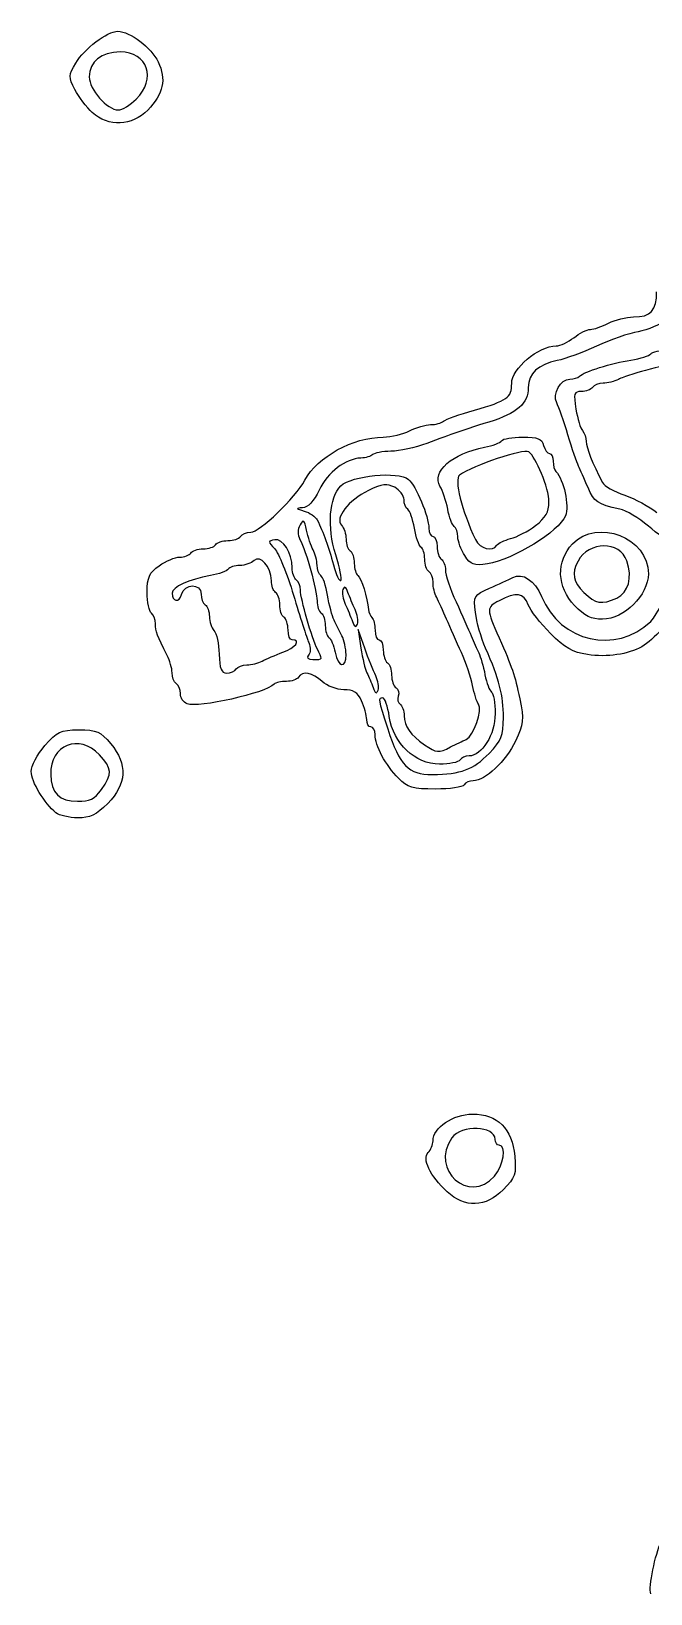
# Model space of a CAD drawing. Extents: x 177 to 584, y 158 to 1022.
# Drawn here: x 339.7 to 360.4, y 794.9 to 847.1 of the extents above; entities that cross this region are included whole.
import ezdxf

# ---------------------------------------------------------------- set-up
doc = ezdxf.new("R2010")
doc.units = 0
doc.layers.add('Top', color=7, linetype='CONTINUOUS')

msp = doc.modelspace()

# ---------------------------------------------------------------- linework, layer by layer
at = {"layer": 'Top', "color": 7}
for points in [[(341.784039, 844.376611)], [(343.253749, 844.829581)], [(360.361419, 830.558511)], [(355.302189, 829.919551)], [(354.229489, 829.570361)], [(350.566189, 827.769041)], [(357.898889, 827.900361)], [(350.260739, 826.269681)], [(351.252379, 825.555011)], [(353.756789, 823.175801)], [(342.086939, 821.757241)], [(340.569129, 820.979191)], [(355.217519, 808.83301)], [(353.638539, 808.31302)]]:
    msp.add_lwpolyline(points, close=True, dxfattribs=at)
for points in [[(359.305149, 828.151811), (359.305149, 828.152211)], [(350.887639, 826.475381), (350.670619, 827.098091), (350.759619, 826.480711)], [(349.430309, 826.139871), (349.430519, 826.139911)], [(346.593739, 825.783891), (346.593739, 825.783481)]]:
    msp.add_lwpolyline(points, dxfattribs=at)
for points in [[(341.231139, 846.029411), (341.511929, 846.510181), (342.282999, 847.094291), (342.635789, 847.093461)], [(342.635789, 847.093461), (343.039939, 847.092521), (343.757219, 846.549311), (343.984979, 846.071681)], [(341.202439, 845.145991), (340.986969, 845.562671), (340.988639, 845.614201), (341.231139, 846.029411)], [(342.714739, 846.402081), (342.079479, 846.402081), (341.681249, 846.081161), (341.681249, 845.569221)], [(343.253749, 844.829581), (343.936449, 845.512291), (343.631459, 846.402081), (342.714739, 846.402081)], [(343.984979, 846.071681), (344.263199, 845.488251), (344.158769, 845.008241), (343.634189, 844.459311)], [(341.681249, 845.569221), (341.681249, 845.145281), (342.278099, 844.464761), (342.649909, 844.464761)], [(341.784029, 844.376561), (341.590009, 844.556381), (341.328289, 844.902621), (341.202439, 845.145991)], [(343.634189, 844.459311), (343.123399, 843.924821), (342.310699, 843.888471), (341.784039, 844.376611)], [(342.649909, 844.464761), (342.781369, 844.464761), (343.053099, 844.628931), (343.253749, 844.829581)], [(359.865889, 837.545781), (360.440849, 837.545781), (360.638839, 837.762161), (360.638839, 838.390511)], [(359.028699, 837.339061), (359.246699, 837.452761), (359.623439, 837.545781), (359.865889, 837.545781)], [(357.871249, 836.853881), (358.061519, 837.002721), (358.310599, 837.126261), (358.424759, 837.128421)], [(358.424759, 837.128421), (358.538929, 837.130421), (358.810699, 837.225321), (359.028699, 837.339061)], [(360.024259, 837.053541), (359.715879, 837.002841), (359.089949, 836.786471), (358.633289, 836.572751)], [(360.988219, 837.467311), (360.766429, 837.290451), (360.332639, 837.104261), (360.024259, 837.053541)], [(355.795549, 835.324531), (355.795549, 835.825881), (356.679069, 836.572611), (357.281249, 836.580201)], [(357.281249, 836.580201), (357.415479, 836.582201), (357.680969, 836.705051), (357.871249, 836.853881)], [(358.633289, 836.572751), (358.176639, 836.359031), (357.585069, 836.141131), (357.318689, 836.088511)], [(357.318689, 836.088511), (356.684739, 835.963301), (356.350029, 835.653891), (356.350029, 835.193101)], [(358.058789, 835.564871), (358.211239, 835.717331), (359.137189, 836.008491), (359.776119, 836.104881)], [(359.776119, 836.104881), (360.100519, 836.153781), (360.399979, 836.248951), (360.441589, 836.316281)], [(360.441589, 836.316281), (360.483189, 836.383581), (360.771359, 836.438691), (361.081939, 836.438691)], [(357.299779, 834.674391), (357.149539, 834.971801), (357.427429, 835.470071), (357.743539, 835.470071)], [(357.743539, 835.470071), (357.864759, 835.470071), (358.006629, 835.512771), (358.058789, 835.564871)], [(359.361159, 835.456591), (359.228999, 835.387891), (358.999159, 835.331691), (358.850399, 835.331691)], [(360.995579, 835.951191), (359.814179, 835.639851), (359.573759, 835.567091), (359.361159, 835.456591)], [(354.550129, 834.433131), (355.651119, 834.745571), (355.795549, 834.848941), (355.795549, 835.324531)], [(356.350029, 835.193101), (356.350029, 834.654101), (355.978079, 834.326281), (355.035419, 834.034461)], [(358.128119, 835.054931), (357.875079, 835.054931), (357.856799, 834.996931), (357.942959, 834.466821)], [(358.494399, 835.193311), (358.447399, 835.117211), (358.282539, 835.054931), (358.128119, 835.054931)], [(358.850399, 835.331691), (358.701639, 835.331691), (358.541439, 835.269391), (358.494399, 835.193311)], [(353.519199, 834.062891), (353.591499, 834.126091), (354.055419, 834.292741), (354.550129, 834.433131)], [(357.674989, 833.601951), (357.535909, 834.058601), (357.367069, 834.541201), (357.299779, 834.674391)], [(357.942959, 834.466821), (357.995559, 834.143361), (358.094419, 833.819551), (358.162699, 833.747241)], [(352.386459, 833.741191), (352.604459, 833.854881), (352.918929, 833.947911), (353.085279, 833.947911)], [(353.085279, 833.947911), (353.251629, 833.947911), (353.446899, 833.999611), (353.519199, 834.062891)], [(355.035419, 834.034461), (354.578759, 833.893091), (354.080599, 833.731551), (353.928379, 833.675481)], [(348.881939, 832.090391), (349.300049, 832.872791), (350.488159, 833.525371), (351.505769, 833.531541)], [(351.505769, 833.531541), (351.772149, 833.533541), (352.168459, 833.627541), (352.386459, 833.741191)], [(353.928379, 833.675481), (353.776159, 833.619381), (353.340259, 833.459921), (352.959719, 833.321041)], [(354.888729, 833.194471), (355.161079, 833.245571), (355.418039, 833.342581), (355.459739, 833.410061)], [(355.459739, 833.410061), (355.501439, 833.477561), (355.817949, 833.532761), (356.163069, 833.532761)], [(356.163069, 833.532761), (356.674189, 833.532761), (356.803989, 833.481461), (356.862939, 833.256001)], [(358.026529, 832.564101), (357.972229, 832.678261), (357.814079, 833.145291), (357.674989, 833.601951)], [(358.162699, 833.747241), (358.230999, 833.674941), (358.286829, 833.513261), (358.286829, 833.387961)], [(358.286829, 833.387961), (358.286829, 833.187221), (358.496449, 832.651971), (358.826259, 832.010581)], [(351.149549, 832.944701), (351.092349, 832.887601), (350.915729, 832.836371), (350.757169, 832.830801)], [(351.760719, 833.058511), (351.481819, 833.052511), (351.206789, 833.001811), (351.149549, 832.944701)], [(352.959719, 833.321041), (352.579179, 833.182171), (352.039629, 833.064031), (351.760719, 833.058511)], [(353.400489, 831.889711), (353.104389, 832.363841), (353.824009, 832.994731), (354.888729, 833.194471)], [(356.367819, 833.037121), (356.185909, 833.149541), (354.508219, 832.585721), (354.052879, 832.259141)], [(357.041419, 831.368921), (357.041419, 831.812971), (356.606739, 832.889451), (356.367819, 833.037121)], [(356.862939, 833.256001), (356.902739, 833.103781), (356.990319, 832.979241), (357.057559, 832.979241)], [(357.057559, 832.979241), (357.124759, 832.979241), (357.179799, 832.865071), (357.179799, 832.725541)], [(350.757169, 832.830801), (350.244799, 832.812801), (349.645449, 832.353911), (349.361839, 831.762421)], [(350.091569, 831.902401), (350.437489, 832.248321), (352.006619, 832.399681), (352.345039, 832.119771)], [(357.179799, 832.725541), (357.179799, 832.586011), (357.222499, 832.429171), (357.274599, 832.377011)], [(357.274599, 832.377011), (357.536509, 832.115101), (357.725059, 831.234511), (357.590099, 830.903541)], [(358.346829, 831.846161), (358.224929, 832.126861), (358.080789, 832.449931), (358.026529, 832.564101)], [(347.078119, 830.350031), (347.370479, 830.350031), (348.570739, 831.508071), (348.881939, 832.090391)], [(349.918649, 829.597831), (349.622629, 830.538961), (349.695189, 831.506021), (350.091569, 831.902401)], [(351.886769, 831.853321), (351.629269, 831.990821), (351.477169, 831.972061), (351.007489, 831.744851)], [(352.198119, 831.441841), (352.198119, 831.576711), (352.058009, 831.761871), (351.886769, 831.853321)], [(352.345039, 832.119771), (352.597789, 831.910721), (353.028909, 830.880561), (353.028909, 830.485661)], [(353.657329, 831.126621), (353.605429, 831.403211), (353.489859, 831.746601), (353.400489, 831.889711)], [(354.052879, 832.259141), (353.863919, 832.123611), (354.125079, 831.070591), (354.586509, 830.107851)], [(359.414259, 831.124901), (358.642569, 831.295781), (358.562269, 831.350041), (358.346829, 831.846161)], [(358.826259, 832.010581), (358.884959, 831.896411), (359.219979, 831.705981), (359.570749, 831.587401)], [(349.361839, 831.762421), (349.181439, 831.386171), (348.988729, 831.179561), (348.808319, 831.168991)], [(351.007489, 831.744851), (350.344979, 831.424351), (349.875839, 830.818011), (350.109539, 830.584311)], [(352.324459, 831.118551), (352.254959, 831.161551), (352.198119, 831.306981), (352.198119, 831.441841)], [(356.591679, 830.575411), (356.937179, 830.838311), (357.041419, 831.022221), (357.041419, 831.368921)], [(359.570749, 831.587401), (359.921509, 831.468811), (360.402609, 831.210971), (360.639859, 831.014431)], [(348.808319, 831.168991), (348.574809, 831.155291), (348.583579, 831.138191), (348.864419, 831.059631)], [(348.943719, 830.417251), (348.869019, 830.766561), (348.834979, 830.794051), (348.723619, 830.595051)], [(348.864419, 831.059631), (349.047489, 831.008431), (349.242649, 830.874501), (349.298119, 830.762071)], [(349.298119, 830.762071), (349.499349, 830.354141), (349.680649, 829.853491), (349.840529, 829.264161)], [(352.544069, 830.488401), (352.492769, 830.792041), (352.393949, 831.075611), (352.324459, 831.118551)], [(353.874369, 830.547891), (353.806869, 830.589591), (353.709219, 830.850021), (353.657329, 831.126621)], [(357.590099, 830.903541), (357.374699, 830.375321), (355.854789, 829.438291), (354.988769, 829.299811)], [(357.828439, 829.961891), (358.664719, 830.834781), (360.362579, 830.167671), (360.362579, 828.966211)], [(360.361419, 830.558521), (360.041969, 830.825411), (359.615749, 831.080281), (359.414259, 831.124901)], [(346.731669, 830.211651), (346.778669, 830.287751), (346.934609, 830.350031), (347.078119, 830.350031)], [(348.723619, 830.595051), (348.641219, 830.447901), (348.640519, 830.267061), (348.721619, 830.112671)], [(349.162119, 829.763781), (349.090619, 829.895941), (348.992329, 830.190001), (348.943719, 830.417251)], [(350.109539, 830.584311), (350.192739, 830.501111), (350.260799, 830.293501), (350.260799, 830.122941)], [(352.763679, 829.858251), (352.694179, 829.901151), (352.595369, 830.184761), (352.544069, 830.488401)], [(353.028909, 830.485661), (353.028909, 830.334981), (353.091209, 830.211701), (353.167289, 830.211701)], [(353.997059, 830.198601), (353.997059, 830.349011), (353.941859, 830.506191), (353.874369, 830.547891)], [(355.760089, 830.137891), (355.970109, 830.190291), (356.344329, 830.387191), (356.591679, 830.575411)], [(361.032929, 830.075331), (360.983029, 830.074331), (360.680869, 830.291621), (360.361419, 830.558511)], [(345.071109, 829.658131), (345.118109, 829.734231), (345.304959, 829.796511), (345.486249, 829.796511)], [(345.486249, 829.796511), (345.667539, 829.796511), (345.854349, 829.858811), (345.901389, 829.934891)], [(345.901389, 829.934891), (345.948389, 830.010991), (346.135239, 830.073271), (346.316529, 830.073271)], [(346.316529, 830.073271), (346.497819, 830.073271), (346.684629, 830.135571), (346.731669, 830.211651)], [(347.877189, 830.101051), (347.651149, 830.056751), (347.651149, 830.040551), (347.877189, 829.795661)], [(348.461859, 829.166141), (348.461859, 829.656541), (348.150409, 830.154561), (347.877189, 830.101051)], [(347.877189, 829.795661), (348.008489, 829.653411), (348.291409, 828.957131), (348.505899, 828.248371)], [(348.721619, 830.112671), (348.928849, 829.718321), (349.292079, 828.410711), (349.292079, 828.059031)], [(349.292139, 829.253031), (349.292139, 829.401781), (349.233639, 829.631631), (349.162119, 829.763781)], [(350.260799, 830.122941), (350.260799, 829.952381), (350.323099, 829.774351), (350.399179, 829.727311)], [(350.399179, 829.727311), (350.475279, 829.680311), (350.537559, 829.493461), (350.537559, 829.312171)], [(352.890019, 829.450551), (352.890019, 829.631841), (352.833219, 829.815301), (352.763679, 829.858251)], [(353.167289, 830.211701), (353.243389, 830.211701), (353.305669, 830.059701), (353.305669, 829.873921)], [(353.305669, 829.873921), (353.305669, 829.688141), (353.367969, 829.497651), (353.444049, 829.450611)], [(354.229519, 829.570361), (354.101669, 829.765491), (353.997059, 830.048201), (353.997059, 830.198601)], [(354.586509, 830.107851), (354.735329, 829.797331), (355.157939, 829.686141), (355.302189, 829.919551)], [(355.302189, 829.919551), (355.343989, 829.987251), (355.550079, 830.085481), (355.760089, 830.137891)], [(357.898839, 827.900361), (357.302819, 828.515301), (357.273189, 829.382381), (357.828439, 829.961891)], [(359.645179, 829.394881), (359.410239, 830.068841), (358.375429, 830.064021), (358.013249, 829.386881)], [(343.618119, 828.342271), (343.618119, 828.852251), (343.681319, 828.992381), (344.020029, 829.233571)], [(344.020029, 829.233571), (344.241069, 829.390971), (344.548749, 829.519751), (344.703759, 829.519751)], [(344.703759, 829.519751), (344.858759, 829.519751), (345.024069, 829.582051), (345.071109, 829.658131)], [(346.712609, 829.242981), (346.542049, 829.242981), (346.368379, 829.187781), (346.326669, 829.120291)], [(347.188249, 829.408521), (347.097249, 829.317521), (346.883169, 829.242981), (346.712609, 829.242981)], [(347.765559, 828.732221), (347.758559, 829.190301), (347.395619, 829.615891), (347.188249, 829.408521)], [(349.418479, 828.904471), (349.348979, 828.947371), (349.292139, 829.104271), (349.292139, 829.253031)], [(349.840529, 829.264161), (349.930329, 828.933291), (350.039519, 828.698361), (350.083259, 828.742101)], [(350.083259, 828.742101), (350.126959, 828.785801), (350.052959, 829.170921), (349.918649, 829.597831)], [(350.537559, 829.312171), (350.537559, 829.130881), (350.591759, 828.949041), (350.658069, 828.908081)], [(353.028399, 829.035411), (352.952299, 829.082411), (352.890019, 829.269261), (352.890019, 829.450551)], [(353.444049, 829.450611), (353.520149, 829.403611), (353.582429, 829.240361), (353.582429, 829.087931)], [(354.988769, 829.299811), (354.528739, 829.226211), (354.432489, 829.260511), (354.229489, 829.570361)], [(358.013249, 829.386881), (357.792529, 828.974461), (357.843409, 828.704761), (358.211349, 828.336811)], [(359.305149, 828.152211), (359.698529, 828.331451), (359.838089, 828.841501), (359.645179, 829.394881)], [(345.730389, 828.904161), (345.015569, 828.775821), (344.448849, 828.516571), (344.448849, 828.317901)], [(346.326669, 829.120291), (346.284969, 829.052791), (346.016639, 828.955551), (345.730389, 828.904161)], [(347.908349, 828.343511), (347.832249, 828.390511), (347.767989, 828.565471), (347.765559, 828.732221)], [(348.600239, 828.758651), (348.524139, 828.805651), (348.461859, 828.989061), (348.461859, 829.166141)], [(348.738619, 828.420431), (348.738619, 828.559411), (348.676319, 828.711611), (348.600239, 828.758651)], [(349.643159, 828.244321), (349.589059, 828.564461), (349.487969, 828.861531), (349.418479, 828.904471)], [(350.658069, 828.908081), (350.768599, 828.839781), (350.980779, 828.155071), (351.012249, 827.765161)], [(353.166779, 828.679421), (353.166779, 828.828181), (353.104479, 828.988371), (353.028399, 829.035411)], [(353.289819, 828.168661), (353.222119, 828.300821), (353.166779, 828.530661), (353.166779, 828.679421)], [(353.582429, 829.087931), (353.582429, 828.935491), (353.743129, 828.456561), (353.939539, 828.023651)], [(355.053619, 828.479321), (355.348049, 828.607731), (355.697909, 828.770351), (355.831099, 828.840711)], [(355.831099, 828.840711), (356.157629, 829.013191), (356.571949, 828.740911), (356.792189, 828.209031)], [(360.362579, 828.966211), (360.362579, 828.256001), (359.546969, 827.444451), (358.832949, 827.444201)], [(360.440469, 827.373121), (360.654469, 827.577731), (361.054229, 828.419421), (361.059339, 828.676191)], [(343.756499, 827.651621), (343.680399, 827.698621), (343.618119, 828.009451), (343.618119, 828.342271)], [(344.448849, 828.317901), (344.448849, 828.024061), (344.691839, 827.991871), (344.766109, 828.275901)], [(344.766109, 828.275901), (344.862809, 828.645711), (345.417509, 828.651341), (345.417509, 828.282901)], [(345.417509, 828.282901), (345.417509, 828.135171), (345.479809, 827.975821), (345.555889, 827.928781)], [(348.046729, 827.928371), (348.046729, 828.109661), (347.984429, 828.296471), (347.908349, 828.343511)], [(348.505899, 828.248371), (348.720389, 827.539611), (348.949089, 826.827241), (349.014119, 826.665331)], [(349.304909, 826.442671), (349.119899, 826.796591), (348.738619, 828.128191), (348.738619, 828.420431)], [(349.862769, 827.414771), (349.796069, 827.550891), (349.697249, 827.924191), (349.643159, 828.244321)], [(350.159419, 828.433611), (350.121419, 828.330971), (350.154419, 828.113021), (350.232219, 827.949281)], [(350.326429, 828.343511), (350.258029, 828.536981), (350.207769, 828.564111), (350.159419, 828.433611)], [(350.566189, 827.769041), (350.488189, 827.932781), (350.380249, 828.191291), (350.326429, 828.343511)], [(353.622149, 827.444041), (353.507039, 827.710421), (353.357489, 828.036501), (353.289819, 828.168661)], [(354.584769, 827.672001), (354.520369, 828.227771), (354.535169, 828.253201), (355.053619, 828.479321)], [(356.349659, 827.927991), (356.198399, 828.325821), (355.950009, 828.361041), (355.378759, 828.065631)], [(356.792189, 828.209031), (357.426689, 826.676781), (359.270309, 826.254361), (360.440469, 827.373121)], [(358.211349, 828.336811), (358.588459, 827.959711), (358.803649, 827.923311), (359.305149, 828.151811)], [(343.894879, 827.295631), (343.894879, 827.444391), (343.832579, 827.604581), (343.756499, 827.651621)], [(345.555889, 827.928781), (345.631989, 827.881781), (345.694269, 827.703711), (345.694269, 827.533151)], [(348.185109, 827.513231), (348.109009, 827.560231), (348.046729, 827.747081), (348.046729, 827.928371)], [(349.292079, 828.059031), (349.292079, 827.881991), (349.354379, 827.698651), (349.430459, 827.651611)], [(349.430459, 827.651611), (349.506559, 827.604611), (349.568839, 827.417761), (349.568839, 827.236471)], [(350.232219, 827.949281), (350.310319, 827.785541), (350.418169, 827.527031), (350.471989, 827.374811)], [(350.638989, 827.284711), (350.676989, 827.387361), (350.643989, 827.605301), (350.566189, 827.769041)], [(351.012249, 827.765161), (351.019249, 827.675361), (351.071349, 827.556051), (351.127439, 827.499941)], [(353.939539, 828.023651), (354.135959, 827.590731), (354.361169, 827.080861), (354.440019, 826.890581)], [(354.925689, 826.475441), (354.774739, 826.817931), (354.621329, 827.356381), (354.584769, 827.672001)], [(355.378759, 828.065631), (354.943539, 827.840571), (354.943439, 827.793381), (355.375759, 826.821301)], [(357.093069, 826.969951), (356.756609, 827.306411), (356.422069, 827.737531), (356.349659, 827.927991)], [(358.832949, 827.444201), (358.458209, 827.444071), (358.235919, 827.552631), (357.898889, 827.900361)], [(361.192819, 827.682421), (361.192819, 827.474291), (360.534259, 826.750131), (360.142559, 826.527541)], [(344.288409, 826.235111), (343.944859, 826.899681), (343.894879, 827.034371), (343.894879, 827.295631)], [(345.694269, 827.533151), (345.694269, 827.362591), (345.764069, 827.153201), (345.849479, 827.067831)], [(348.323489, 827.089931), (348.323489, 827.275711), (348.261189, 827.466201), (348.185109, 827.513231)], [(349.568839, 827.236471), (349.568839, 827.055181), (349.623039, 826.873341), (349.689349, 826.832381)], [(350.122419, 826.892401), (350.046319, 827.043591), (349.929469, 827.278651), (349.862769, 827.414771)], [(350.471989, 827.374811), (350.540389, 827.181341), (350.590649, 827.154221), (350.638989, 827.284711)], [(351.127439, 827.499941), (351.183539, 827.443841), (351.229459, 827.252621), (351.229459, 827.075031)], [(354.113449, 826.337001), (353.958349, 826.679491), (353.737259, 827.177661), (353.622149, 827.444041)], [(345.849479, 827.067831), (345.934879, 826.982431), (346.012679, 826.627901), (346.022449, 826.279911)], [(348.150509, 826.342251), (348.573869, 826.499191), (348.766019, 826.752141), (348.461859, 826.752141)], [(348.461859, 826.752141), (348.385759, 826.752141), (348.323489, 826.904151), (348.323489, 827.089931)], [(349.014119, 826.665331), (349.081919, 826.496451), (349.078619, 826.317231), (349.006119, 826.244921)], [(349.689349, 826.832381), (349.755649, 826.791381), (349.847479, 826.569791), (349.893459, 826.339881)], [(350.260799, 826.269691), (350.260799, 826.461001), (350.198499, 826.741221), (350.122419, 826.892401)], [(351.229459, 827.075031), (351.229459, 826.897441), (351.291759, 826.752141), (351.367839, 826.752141)], [(351.367839, 826.752141), (351.443939, 826.752141), (351.506219, 826.600141), (351.506219, 826.414361)], [(354.440019, 826.890581), (354.518819, 826.700311), (354.634119, 826.443331), (354.696149, 826.319501)], [(355.375759, 826.821301), (355.806389, 825.854061), (355.899129, 825.579791), (356.063789, 824.786631)], [(358.329009, 826.264601), (357.841139, 826.337801), (357.571199, 826.491821), (357.093069, 826.969951)], [(344.448399, 825.655161), (344.448399, 825.803921), (344.376399, 826.064891), (344.288409, 826.235111)], [(346.022449, 826.279911), (346.036349, 825.785371), (346.091349, 825.647021), (346.274219, 825.646361)], [(346.949729, 825.921861), (347.098489, 825.921861), (347.328329, 825.978961), (347.460489, 826.048701)], [(347.460489, 826.048701), (347.592649, 826.118501), (347.903159, 826.250561), (348.150509, 826.342251)], [(349.006119, 826.244921), (348.930319, 826.169121), (348.989719, 826.110631), (349.155199, 826.098171)], [(349.155199, 826.098171), (349.306509, 826.086771), (349.430309, 826.105171), (349.430309, 826.139871)], [(349.430519, 826.139911), (349.430519, 826.174311), (349.374019, 826.310511), (349.304909, 826.442671)], [(349.893459, 826.339881), (349.994569, 825.834351), (350.260739, 825.783491), (350.260739, 826.269681)], [(350.759619, 826.480711), (350.808519, 826.141141), (350.898609, 825.767521), (350.959749, 825.650431)], [(351.252329, 825.554971), (351.171129, 825.718711), (351.007009, 826.132891), (350.887639, 826.475381)], [(351.506219, 826.414361), (351.506219, 826.228581), (351.568519, 826.038091), (351.644599, 825.991051)], [(354.488999, 825.229971), (354.437599, 825.496351), (354.268559, 825.994511), (354.113449, 826.337001)], [(354.696149, 826.319501), (354.758149, 826.195681), (354.851369, 825.868071), (354.903259, 825.591481)], [(355.519749, 824.159641), (355.519749, 824.899971), (355.380039, 825.444591), (354.925689, 826.475441)], [(360.142559, 826.527541), (359.684779, 826.267411), (358.985959, 826.166091), (358.329009, 826.264601)], [(344.586779, 825.299171), (344.510679, 825.346171), (344.448399, 825.506401), (344.448399, 825.655161)], [(346.274219, 825.646361), (346.402909, 825.645901), (346.546699, 825.707761), (346.593739, 825.783891)], [(346.593739, 825.783481), (346.640739, 825.859581), (346.800969, 825.921861), (346.949729, 825.921861)], [(349.461949, 825.368321), (349.140029, 825.668231), (348.804959, 825.726701), (348.668979, 825.506701)], [(350.959749, 825.650431), (351.020849, 825.533341), (351.113849, 825.312991), (351.166319, 825.160781)], [(351.330879, 825.070681), (351.368879, 825.173321), (351.333879, 825.391271), (351.252379, 825.555011)], [(351.644599, 825.991051), (351.720699, 825.944051), (351.782979, 825.757201), (351.782979, 825.575921)], [(351.782979, 825.575921), (351.782979, 825.394631), (351.849479, 825.205191), (351.930799, 825.154951)], [(354.903259, 825.591481), (354.955159, 825.314891), (355.052809, 825.054471), (355.120299, 825.012761)], [(344.725159, 824.959851), (344.725159, 825.099441), (344.662859, 825.252131), (344.586779, 825.299171)], [(347.859189, 825.273521), (347.559639, 824.973981), (345.332589, 824.472971), (344.951189, 824.619331)], [(348.268739, 825.368321), (348.095649, 825.368321), (347.911349, 825.325621), (347.859189, 825.273521)], [(348.668979, 825.506701), (348.621979, 825.430601), (348.441839, 825.368321), (348.268739, 825.368321)], [(350.182659, 825.090481), (349.949659, 825.091071), (349.625339, 825.216101), (349.461949, 825.368321)], [(350.779279, 824.716941), (350.646869, 825.002041), (350.506939, 825.089651), (350.182659, 825.090481)], [(351.166319, 825.160781), (351.232819, 824.967781), (351.282659, 824.940501), (351.330879, 825.070681)], [(351.930799, 825.154951), (352.012099, 825.104651), (352.045949, 824.978481), (352.005999, 824.874451)], [(354.690349, 824.607261), (354.631049, 824.683361), (354.540439, 824.963581), (354.488999, 825.229971)], [(355.120299, 825.012761), (355.187799, 824.971061), (355.242909, 824.644821), (355.242819, 824.287791)], [(344.951189, 824.619331), (344.826869, 824.667031), (344.725159, 824.820271), (344.725159, 824.959851)], [(350.952249, 824.095311), (350.952249, 824.232351), (350.874449, 824.512091), (350.779279, 824.716941)], [(351.491019, 824.814891), (351.324349, 824.814891), (351.328489, 824.788591), (351.653329, 823.783071)], [(351.707339, 824.190341), (351.655839, 824.533841), (351.558489, 824.814891), (351.491019, 824.814891)], [(352.005999, 824.874451), (351.966099, 824.770421), (351.992999, 824.648501), (352.065799, 824.603521)], [(352.065799, 824.603521), (352.138599, 824.558521), (352.200119, 824.385301), (352.202539, 824.218541)], [(354.273819, 823.431211), (354.529959, 823.549121), (354.837729, 824.418081), (354.690349, 824.607261)], [(356.063789, 824.786631), (356.209839, 824.083101), (356.196759, 823.951871), (355.922349, 823.368101)], [(351.090629, 823.846141), (351.014529, 823.846141), (350.952249, 823.958261), (350.952249, 824.095311)], [(353.387919, 822.600811), (352.569549, 822.600811), (351.842599, 823.288371), (351.707339, 824.190341)], [(352.202539, 824.218541), (352.207539, 823.865091), (352.408669, 823.580851), (352.886239, 823.251701)], [(355.242819, 824.287791), (355.242639, 823.592241), (354.800409, 822.877571), (354.370179, 822.877571)], [(355.042039, 822.962941), (355.459809, 823.393131), (355.519749, 823.543271), (355.519749, 824.159641)], [(340.199619, 823.220171), (340.612009, 823.697231), (340.719819, 823.747321), (341.334209, 823.747321)], [(342.021569, 822.913521), (341.350319, 823.637431), (340.366729, 823.240831), (340.394609, 822.257491)], [(341.334209, 823.747321), (341.935229, 823.747321), (342.057559, 823.694021), (342.400699, 823.283051)], [(351.229009, 823.590641), (351.229009, 823.731161), (351.166709, 823.846141), (351.090629, 823.846141)], [(352.010409, 822.133821), (351.587539, 822.556691), (351.229009, 823.225121), (351.229009, 823.590641)], [(351.653329, 823.783071), (352.052889, 822.546301), (352.338919, 822.253891), (353.144339, 822.258781)], [(339.743929, 822.356891), (339.743929, 822.541761), (339.948989, 822.930241), (340.199619, 823.220171)], [(342.086969, 821.757241), (342.457689, 822.277861), (342.447729, 822.453961), (342.021569, 822.913521)], [(342.400699, 823.283051), (342.970169, 822.600911), (342.935909, 821.927311), (342.299349, 821.290751)], [(352.886239, 823.251701), (353.291559, 822.972341), (353.352699, 822.967011), (353.756789, 823.175801)], [(353.144339, 822.258781), (354.101529, 822.264781), (354.511619, 822.416751), (355.042039, 822.962941)], [(353.756769, 823.175781), (353.926979, 823.263681), (354.159659, 823.378661), (354.273819, 823.431211)], [(355.922349, 823.368101), (355.612679, 822.709311), (354.905059, 822.047201), (354.510639, 822.047201)], [(354.066759, 822.739191), (354.019759, 822.663091), (353.714239, 822.600811), (353.387919, 822.600811)], [(354.370179, 822.877571), (354.250339, 822.877571), (354.113799, 822.815271), (354.066759, 822.739191)], [(340.569129, 820.979191), (340.180549, 821.287221), (339.743929, 822.016181), (339.743929, 822.356891)], [(340.394609, 822.257491), (340.412309, 821.631071), (340.676409, 821.366951), (341.291249, 821.360591)], [(353.246219, 821.770441), (352.488979, 821.770441), (352.325809, 821.818441), (352.010409, 822.133821)], [(354.204179, 821.908821), (354.157179, 821.832721), (353.726059, 821.770441), (353.246219, 821.770441)], [(354.510639, 822.047201), (354.389119, 822.047201), (354.251219, 821.984901), (354.204179, 821.908821)], [(341.291249, 821.360591), (341.698899, 821.356591), (341.857969, 821.435691), (342.086939, 821.757241)], [(341.296089, 820.806211), (341.013219, 820.808211), (340.686089, 820.886511), (340.569129, 820.979191)], [(342.299349, 821.290751), (341.912029, 820.903431), (341.703509, 820.802731), (341.296089, 820.806211)], [(353.166779, 810.01174), (353.166779, 810.45423), (353.836149, 810.90765), (354.489389, 810.90765)], [(354.489389, 810.90765), (355.328909, 810.90765), (355.810529, 810.42638), (355.896509, 809.50158)], [(355.242479, 810.06257), (355.242479, 810.51974), (354.109499, 810.56145), (353.797339, 810.11577)], [(353.003519, 809.62352), (353.093319, 809.71332), (353.166779, 809.88801), (353.166779, 810.01174)], [(353.797339, 810.11577), (353.050529, 809.04955), (354.369749, 807.85798), (355.217519, 808.83301)], [(355.217519, 808.83301), (355.524619, 809.1862), (355.632319, 809.8698), (355.380859, 809.8698)], [(355.380859, 809.8698), (355.304759, 809.8698), (355.242479, 809.9565), (355.242479, 810.06257)], [(353.638539, 808.31303), (353.067379, 808.84529), (352.792519, 809.41251), (353.003519, 809.62352)], [(355.896509, 809.50158), (355.953009, 808.8939), (355.917709, 808.79035), (355.515009, 808.38222)], [(355.515009, 808.38222), (354.928489, 807.7878), (354.229819, 807.76203), (353.638539, 808.31302)], [(360.441889, 794.87898), (360.361789, 795.08765), (360.590589, 796.21748), (360.794019, 796.61805)]]:
    msp.add_open_spline(points, degree=3, dxfattribs=at)

doc.saveas('drawing.dxf')
